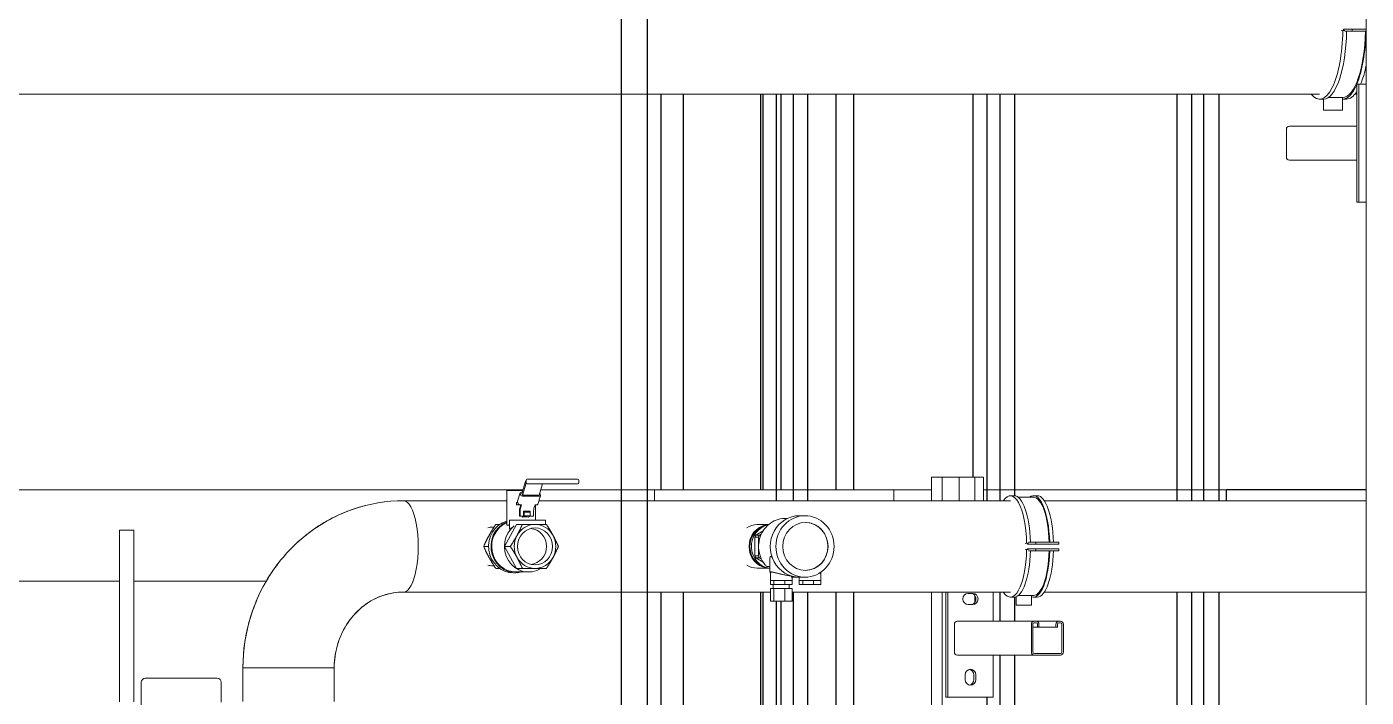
# Model space of a CAD drawing. Header units: millimetres. Extents: x -4172 to 126100, y -2 to 142133.
# Drawn here: x 62698 to 64375, y 43850 to 44690 of the extents above; entities that cross this region are included whole.
import ezdxf

# ---------------------------------------------------------------- set-up
doc = ezdxf.new("R2010")
doc.units = ezdxf.units.MM
doc.header["$LTSCALE"] = 100
doc.layers.add('P_Biomass (BM)', color=150, linetype='Continuous', lineweight=18, true_color=0x007fff)
doc.layers.add('P_Cable Ducts (CD)', color=30, linetype='Continuous', lineweight=18, true_color=0xff7f00)
doc.layers.add('Visible', color=7, linetype='Continuous', lineweight=25)

msp = doc.modelspace()

# ---------------------------------------------------------------- linework, layer by layer
at = {"layer": 'P_Biomass (BM)'}
for p, q in [((64375.35, 44825.58), (64375.35, 42931.58)), ((64344.05, 44685.39), (64346.09, 44685.07)), ((64346.09, 44685.07), (64348.45, 44685.07)), ((64347.81, 44685.17), (64347.01, 44685.3)), ((64357.8, 44686.58), (64347.03, 44686.58)), ((64348.44, 44684.08), (64357.8, 44684.08)), ((64375.35, 44686.58), (64357.8, 44686.58)), ((64357.8, 44684.08), (64357.8, 44686.58)), ((64357.8, 44684.08), (64375.35, 44684.08)), ((64365.99, 44617.83), (64363.42, 44617.83)), ((64363.42, 44469.83), (64363.42, 44617.83)), ((64365.99, 44617.83), (64375.35, 44617.83)), ((64365.99, 44469.83), (64365.99, 44617.83)), ((62200.3, 44605.43), (64317.06, 44605.43)), ((64321.8, 44599.08), (64317.06, 44599.08)), ((64321.87, 44599.08), (64321.87, 44585.08)), ((64327.87, 44601.08), (64345.87, 44601.08)), ((64345.87, 44601.08), (64345.87, 44585.08)), ((64345.95, 44601.08), (64345.87, 44601.08)), ((64350.68, 44599.08), (64345.95, 44599.08)), ((64361.38, 44605.43), (64363.42, 44605.43)), ((64345.87, 44585.08), (64321.87, 44585.08)), ((64275.37, 44526.58), (64275.37, 44561.08)), ((64363.42, 44565.08), (64279.16, 44565.08)), ((64363.42, 44522.58), (64279.16, 44522.58)), ((64365.99, 44469.83), (64363.42, 44469.83)), ((64375.35, 44469.83), (64365.99, 44469.83)), ((63318.21, 44105.46), (63322.94, 44120.22)), ((63323.53, 44118.98), (63323.53, 44121.98)), ((63324.95, 44123.48), (63367.18, 44123.48)), ((63388.02, 44123.48), (63367.18, 44123.48)), ((63389.52, 44118.98), (63389.52, 44121.98)), ((63830.97, 44125.58), (63831.18, 44125.58)), ((63830.97, 44096.23), (63830.97, 44125.58)), ((63842.26, 44125.58), (63831.18, 44125.58)), ((63842.26, 44125.58), (63844.62, 44125.58)), ((63844.62, 44125.58), (63844.83, 44125.58)), ((63844.62, 44125.58), (63844.62, 44096.23)), ((63855.91, 44125.58), (63844.83, 44125.58)), ((63855.91, 44125.58), (63860.98, 44125.58)), ((63862.97, 44125.58), (63860.98, 44125.58)), ((63862.97, 44125.58), (63865.69, 44125.58)), ((63880.65, 44125.58), (63865.69, 44125.58)), ((63865.69, 44125.58), (63865.69, 44096.23)), ((63883.19, 44125.58), (63880.65, 44125.58)), ((63885.47, 44125.58), (63883.19, 44125.58)), ((63886.59, 44125.58), (63885.47, 44125.58)), ((63885.47, 44125.58), (63885.47, 44096.23)), ((63886.59, 44125.58), (63891.67, 44125.58)), ((63893.65, 44125.58), (63891.67, 44125.58)), ((63893.65, 44125.58), (63896.37, 44125.58)), ((63896.37, 44125.58), (63896.37, 44096.23)), ((63319.37, 44109.08), (63299.23, 44109.08)), ((63299.23, 44109.08), (63299.23, 44066.16)), ((63312.78, 44095.67), (63316.19, 44106.28)), ((63317.11, 44102.99), (63316.2, 44105.82)), ((63318.66, 44106.88), (63317.28, 44106.88)), ((63318.21, 44105.46), (63318.89, 44103.34)), ((63318.89, 44103.34), (63323.63, 44118.1)), ((63318.89, 44103.34), (63339.72, 44103.34)), ((63367.18, 44117.48), (63324.95, 44117.48)), ((63339.72, 44103.34), (63344.26, 44117.48)), ((63341.73, 44102.99), (63340.82, 44105.82)), ((63367.18, 44117.48), (63388.02, 44117.48)), ((63170.1, 44096.23), (63299.23, 44096.23)), ((63311.39, 44090.98), (63311.39, 44093.98)), ((63311.39, 44093.98), (63313.19, 44093.98)), ((63311.39, 44090.98), (63314.12, 44090.98)), ((63312.79, 44095.21), (63313.7, 44092.38)), ((63314.12, 44090.98), (63316.81, 44090.98)), ((63317.83, 44091.32), (63315.46, 44091.32)), ((63316.92, 44091.32), (63315.93, 44088.24)), ((63317.83, 44091.32), (63316.39, 44086.83)), ((63340.65, 44101.93), (63318.87, 44101.93)), ((63334.88, 44091.32), (63333.43, 44086.83)), ((63334.77, 44090.98), (63334.95, 44090.98)), ((63337.24, 44091.32), (63334.88, 44091.32)), ((63335.23, 44091.04), (63335.23, 44072.08)), ((63338.33, 44091.92), (63341.74, 44102.53)), ((63339.71, 44096.23), (63929.87, 44096.23)), ((63934.6, 44102.58), (63929.87, 44102.58)), ((63958.75, 44100.58), (63939.68, 44100.58)), ((63963.49, 44102.58), (63958.75, 44102.58)), ((63972.38, 44096.23), (64375.35, 44096.23)), ((63308.71, 44072.08), (63302.76, 44072.08)), ((63302.76, 44061.05), (63302.76, 44072.08)), ((63308.71, 44072.08), (63344.69, 44072.08)), ((63315.27, 44083.29), (63315.27, 44077.05)), ((63315.92, 44077.05), (63315.27, 44077.05)), ((63315.92, 44083.29), (63315.92, 44077.05)), ((63315.92, 44077.05), (63320.18, 44077.05)), ((63319.08, 44075.87), (63321.12, 44077.3)), ((63319.08, 44077.05), (63319.08, 44075.87)), ((63320.18, 44083.29), (63320.18, 44077.05)), ((63328.7, 44083.29), (63320.18, 44083.29)), ((63321.12, 44081.98), (63320.18, 44081.98)), ((63321.12, 44081.98), (63328.7, 44081.98)), ((63321.12, 44077.3), (63321.12, 44081.98)), ((63321.12, 44077.3), (63328.7, 44077.3)), ((63326.65, 44075.87), (63328.7, 44077.3)), ((63328.06, 44083.29), (63328.06, 44081.98)), ((63328.33, 44077.05), (63328.7, 44077.05)), ((63328.7, 44077.05), (63328.7, 44083.29)), ((63328.7, 44077.3), (63328.7, 44081.98)), ((63328.7, 44077.05), (63332.96, 44077.05)), ((63332.96, 44083.29), (63332.96, 44077.05)), ((63347.75, 44072.08), (63344.69, 44072.08)), ((63347.75, 44066.58), (63347.75, 44072.08)), ((63647.11, 44074.08), (63650.77, 44074.18)), ((63665.68, 44077.55), (63672.74, 44077.55)), ((62832.49, 44059.33), (62814.49, 44059.33)), ((62814.49, 43844.61), (62814.49, 44059.33)), ((62832.49, 43844.61), (62832.49, 44059.33)), ((63281.55, 44063.23), (63283.32, 44063.23)), ((63290.48, 44066.58), (63285.48, 44066.58)), ((63311.66, 44066.58), (63296.63, 44039.08)), ((63311.66, 44066.58), (63318.9, 44066.58)), ((63620.35, 44058.75), (63611.25, 44053.21)), ((63615.75, 44053.21), (63611.25, 44053.21)), ((63613.02, 44066.33), (63626.21, 44066.33)), ((63618.04, 44054.61), (63615.75, 44053.21)), ((63276.5, 44039.08), (63270.44, 44039.08)), ((63296.63, 44039.08), (63311.66, 44011.58)), ((63296.63, 44039.08), (63303.87, 44039.08)), ((63609.86, 44050.66), (63614.36, 44050.66)), ((63609.86, 44050.66), (63609.86, 44027.5)), ((63614.36, 44050.66), (63614.36, 44027.5)), ((63948.18, 44042.67), (63950.22, 44043.07)), ((63950.22, 44043.07), (63952.59, 44043.07)), ((63951.94, 44042.94), (63951.14, 44042.78)), ((63961.78, 44042.08), (63951.16, 44042.08)), ((63952.55, 44044.58), (63961.78, 44044.58)), ((63961.78, 44044.58), (63961.78, 44042.08)), ((63961.78, 44044.58), (63990.66, 44044.58)), ((63961.78, 44042.08), (63990.66, 44042.08)), ((63990.66, 44042.08), (63990.66, 44044.58)), ((63614.36, 44027.5), (63609.86, 44027.5)), ((63611.25, 44024.95), (63615.75, 44024.95)), ((63611.25, 44024.95), (63620.35, 44019.41)), ((63615.75, 44024.95), (63618.04, 44023.55)), ((63628.88, 44024.88), (63628.88, 44006.96)), ((63948.18, 44035.49), (63950.22, 44035.09)), ((63950.22, 44035.09), (63952.59, 44035.09)), ((63951.94, 44035.22), (63951.14, 44035.37)), ((63961.78, 44036.08), (63951.16, 44036.08)), ((63952.55, 44033.58), (63961.78, 44033.58)), ((63961.78, 44033.58), (63961.78, 44036.08)), ((63961.78, 44036.08), (63990.66, 44036.08)), ((63961.78, 44033.58), (63990.66, 44033.58)), ((63990.66, 44036.08), (63990.66, 44033.58)), ((63281.55, 44014.93), (63283.32, 44014.93)), ((63290.48, 44011.58), (63285.48, 44011.58)), ((63307.76, 44006.08), (63310.81, 44006.08)), ((63310.81, 44007.08), (63326.7, 44007.08)), ((63311.66, 44011.58), (63318.9, 44011.58)), ((63613.02, 44011.83), (63626.21, 44011.83)), ((63624.59, 44014.08), (63624.75, 44014.08)), ((63629.47, 44006.76), (63629.47, 43996.58)), ((63692.46, 44006.34), (63692.46, 43996.58)), ((63693.05, 44007.14), (63693.05, 44006.96)), ((63629.47, 43996.58), (63629.38, 43996.58)), ((63629.38, 43996.58), (63629.38, 43991.58)), ((63633.83, 43991.58), (63629.38, 43991.58)), ((63633.83, 43986.58), (63629.38, 43986.58)), ((63629.38, 43986.58), (63629.38, 43970.58)), ((63629.47, 43996.58), (63633.59, 43996.58)), ((63632.97, 43991.58), (63632.97, 43986.58)), ((63633.83, 43996.58), (63633.59, 43996.58)), ((63634.56, 43996.58), (63633.83, 43996.58)), ((63633.83, 43996.58), (63633.83, 43991.58)), ((63647.42, 43991.58), (63633.83, 43991.58)), ((63647.42, 43986.58), (63633.83, 43986.58)), ((63633.83, 43986.58), (63633.83, 43970.58)), ((63634.56, 43996.58), (63646.69, 43996.58)), ((63647.42, 43996.58), (63646.69, 43996.58)), ((63647.91, 43996.58), (63647.42, 43996.58)), ((63647.42, 43996.58), (63647.42, 43991.58)), ((63656.56, 43991.58), (63647.42, 43991.58)), ((63656.56, 43986.58), (63647.42, 43986.58)), ((63647.42, 43986.58), (63647.42, 43970.58)), ((63647.91, 43996.58), (63656.07, 43996.58)), ((63652.97, 43991.58), (63652.97, 43986.58)), ((63656.01, 44001.88), (63656.01, 44000.58)), ((63657.51, 44000.58), (63656.01, 44000.58)), ((63656.56, 43996.58), (63656.07, 43996.58)), ((63656.47, 44000.58), (63656.47, 43996.58)), ((63656.56, 43996.58), (63656.56, 43991.58)), ((63656.56, 43986.58), (63656.56, 43970.58)), ((63657.51, 44001.59), (63657.51, 44000.58)), ((63657.51, 44000.58), (63669.23, 44000.58)), ((63665.46, 43996.58), (63665.37, 43996.58)), ((63665.37, 43996.58), (63665.37, 43991.58)), ((63669.82, 43991.58), (63665.37, 43991.58)), ((63665.46, 44000.58), (63665.46, 43996.58)), ((63665.46, 43996.58), (63669.58, 43996.58)), ((63665.68, 44000.61), (63672.74, 44000.61)), ((63669.23, 44000.61), (63669.23, 44000.58)), ((63670.73, 44000.58), (63669.23, 44000.58)), ((63669.82, 43996.58), (63669.58, 43996.58)), ((63670.55, 43996.58), (63669.82, 43996.58)), ((63669.82, 43996.58), (63669.82, 43991.58)), ((63683.41, 43991.58), (63669.82, 43991.58)), ((63670.55, 43996.58), (63682.68, 43996.58)), ((63670.73, 44000.61), (63670.73, 44000.58)), ((63683.41, 43996.58), (63682.68, 43996.58)), ((63683.9, 43996.58), (63683.41, 43996.58)), ((63683.41, 43996.58), (63683.41, 43991.58)), ((63692.55, 43991.58), (63683.41, 43991.58)), ((63683.9, 43996.58), (63692.06, 43996.58)), ((63692.55, 43996.58), (63692.06, 43996.58)), ((63692.55, 43996.58), (63692.55, 43991.58)), ((63170.1, 43981.93), (63629.38, 43981.93)), ((63633.83, 43970.58), (63629.38, 43970.58)), ((63647.42, 43970.58), (63633.83, 43970.58)), ((63656.56, 43970.58), (63647.42, 43970.58)), ((63656.56, 43981.93), (63929.87, 43981.93)), ((63830.97, 42931.58), (63830.97, 43981.93)), ((63844.62, 43981.93), (63844.62, 42931.58)), ((63848.91, 43981.93), (63848.91, 43850.33)), ((63851.48, 43981.93), (63851.48, 43850.33)), ((63877.05, 43980.33), (63882.73, 43980.33)), ((63885.47, 43977.52), (63885.47, 43969.14)), ((63908.3, 43945.58), (63908.3, 43981.93)), ((63929.87, 43975.58), (63934.6, 43975.58)), ((63937.18, 43976.09), (63937.18, 43965.58)), ((63939.68, 43977.58), (63956.18, 43977.58)), ((63956.18, 43977.58), (63956.18, 43965.58)), ((63956.18, 43977.58), (63958.75, 43977.58)), ((63958.75, 43975.58), (63963.49, 43975.58)), ((63972.38, 43981.93), (64375.35, 43981.93)), ((63882.73, 43966.33), (63877.05, 43966.33)), ((63956.18, 43965.58), (63937.18, 43965.58)), ((63859.76, 43907.08), (63859.76, 43941.58)), ((63863.55, 43945.58), (63959.88, 43945.58)), ((63956.1, 43941.58), (63956.1, 43907.08)), ((63957.99, 43907.08), (63957.99, 43941.58)), ((63957.99, 43938.08), (63963.77, 43938.08)), ((63961.87, 43945.58), (63959.88, 43945.58)), ((63959.88, 43943.58), (63961.87, 43943.58)), ((63961.87, 43945.58), (63990.57, 43945.58)), ((63963.77, 43941.58), (63963.77, 43938.08)), ((63963.77, 43938.08), (63965.66, 43938.08)), ((63965.66, 43938.08), (63965.66, 43941.58)), ((63965.66, 43938.08), (63986.78, 43938.08)), ((63986.78, 43941.58), (63986.78, 43938.08)), ((63986.78, 43938.08), (63988.67, 43938.08)), ((63988.67, 43938.08), (63988.67, 43941.58)), ((63992.56, 43945.58), (63990.57, 43945.58)), ((63990.57, 43943.58), (63992.56, 43943.58)), ((63994.45, 43941.58), (63994.45, 43907.08)), ((63996.34, 43907.08), (63996.34, 43941.58)), ((63863.55, 43903.08), (63959.88, 43903.08)), ((63908.3, 43850.33), (63908.3, 43903.08)), ((63992.56, 43905.08), (63959.88, 43905.08)), ((63959.88, 43903.08), (63992.56, 43903.08)), ((62969, 43845.08), (62969, 43887.08)), ((62969, 43887.08), (63083.3, 43887.08)), ((63083.3, 43845.08), (63083.3, 43887.08)), ((62841.79, 43834.58), (62841.79, 43869.08)), ((62846.79, 43874.08), (62936.79, 43874.08)), ((62941.79, 43844.08), (62941.79, 43869.08)), ((63873.26, 43872.33), (63873.26, 43878.33)), ((63883.95, 43872.33), (63883.95, 43878.33)), ((63886.52, 43878.33), (63886.52, 43872.33)), ((63848.91, 43850.33), (63851.48, 43850.33)), ((63851.48, 43850.33), (63908.3, 43850.33))]:
    msp.add_line(p, q, dxfattribs=at)
for centre, radius, start, end in [((63388.02, 44121.98), 1.5, 0, 90), ((63388.02, 44118.98), 1.5, 270, 0), ((62846.79, 43869.08), 5, 90, 180), ((62936.79, 43869.08), 5, 0, 90)]:
    msp.add_arc(centre, radius, start, end, dxfattribs=at)
for centre, major_axis, ratio, start_param, end_param in [((64317.06, 44689.58), (0, -90.5), 0.3211089, 5.9063511, 7.8041901), ((64321.8, 44689.58), (0, -90.5), 0.3211089, 0, 1.5099854), ((64345.95, 44689.58), (0, -88.5), 0.3211089, 0, 1.5086094), ((64319.43, 44689.58), (0, -86), 0.3211089, 1.5210048, 1.5359055), ((64345.95, 44689.58), (0, 90.5), 0.3211089, 3.7969705, 4.651578), ((64350.68, 44689.58), (0, 90.5), 0.3211089, 3.7969705, 4.1553402), ((64345.95, 44689.58), (0, -90.5), 0.3211089, 6.2806117, 6.9283171), ((64350.68, 44689.58), (0, -90.5), 0.3211089, 0, 0.4537729), ((64279.16, 44561.08), (0, 4), 0.9470423, 0, 1.5707963), ((64279.16, 44526.58), (0, -4), 0.9470423, 4.712389, 6.2831853), ((63324.31, 44115.98), (0, 6), 0.3211089, 0.4158727, 0.7853982), ((63324.95, 44121.98), (0, 1.5), 0.9470423, 0, 1.5707963), ((63317.62, 44105.82), (-1.43, 0.46), 0.66966, 5.1595109, 6.7303072), ((63324.95, 44118.98), (0, -1.5), 0.9470423, 4.712389, 6.2831853), ((63324.31, 44115.98), (0, 3), 0.3211089, 0.6946139, 0.7853982), ((63339.4, 44105.82), (-1.43, 0.46), 0.66966, 3.5887146, 3.9252972), ((63929.87, 44039.08), (0, 63.5), 0.3211089, 4.7752285, 6.7342121), ((63958.75, 44039.08), (0, 63.5), 0.3211089, 4.7991118, 6.5348311), ((63170.1, 44039.08), (0, -57.15), 0.3211089, 0, 3.1415927), ((63314.21, 44095.21), (-1.43, 0.46), 0.66966, 0, 0.4471219), ((63315.12, 44092.38), (-1.43, 0.46), 0.66966, 0.4471219, 2.0179183), ((63314.12, 44096.98), (0, -6), 0.3211089, 0, 0.384756), ((63317.52, 44083.29), (0, -7), 0.3211089, 3.9269908, 4.712389), ((63317.52, 44083.29), (0, -5), 0.3211089, 3.9269908, 4.712389), ((63318.53, 44102.99), (1.43, -0.46), 0.66966, 3.5887146, 5.1595109), ((63334.57, 44083.29), (0, -5), 0.3211089, 3.9269908, 4.712389), ((63334.95, 44096.98), (0, -6), 0.3211089, 0, 0.3398369), ((63336.9, 44092.38), (1.43, -0.46), 0.66966, 5.1595109, 6.2831853), ((63340.31, 44102.99), (1.43, -0.46), 0.66966, 5.1595109, 6.7303072), ((63934.6, 44039.08), (0, 63.5), 0.3211089, 4.7991118, 6.2831853), ((63958.75, 44039.08), (0, 61.5), 0.3211089, 4.8019395, 6.2831853), ((63963.49, 44039.08), (0, 63.5), 0.3211089, 4.7991118, 6.2831853), ((63307.76, 44039.08), (0, 33), 0.9470423, 0.2763566, 3.1415927), ((63310.81, 44039.08), (0, 33), 0.9470423, 0.3795063, 3.3884016), ((63317.23, 44071.91), (18, 1.36), 0.2121758, 1.0037289, 1.4519151), ((63665.68, 44039.08), (0, 38.47), 0.9470423, 0, 3.1415927), ((63281.55, 44039.08), (0, 24.15), 0.9470423, 0, 0.2536387), ((63310.81, 44039.08), (0, 32), 0.9470423, 0.3920015, 3.1415927), ((63326.7, 44039.08), (0, -32), 0.9470423, 3.7773039, 6.8199355), ((63334.73, 44039.08), (0, 27.5), 0.9470423, 0, 1.0471976), ((63327.86, 44039.08), (0, -22.49), 0.9470423, 0.0679058, 3.0736868), ((63334.73, 44039.08), (0, 27.5), 0.9470423, 5.2359878, 6.2831853), ((63613.02, 44039.08), (0, 27.25), 0.9470423, 0, 0.5396589), ((63628.43, 44039.08), (0, 27.25), 0.9470423, 0.1609849, 2.9806077), ((63629.72, 44039.08), (0, 27.5), 0.9470423, 0.0989941, 3.1094463), ((63631.64, 44039.08), (0, 27.5), 0.9470423, 0.1902776, 3.0352738), ((63631.64, 44039.08), (0, -25.75), 0.9470423, 4.131567, 4.2460134), ((63636.14, 44039.08), (0, -25.75), 0.9470423, 4.131567, 4.2460134), ((63673.02, 44039.08), (0, -30), 0.9470423, 0.0755512, 3.0660414), ((63334.73, 44039.08), (0, -27.5), 0.9470423, 4.1887902, 5.2359878), ((63334.73, 44039.08), (0, 27.5), 0.9470423, 4.1887902, 5.2359878), ((63932.24, 44039.08), (0, 59), 0.3211089, 4.7632584, 4.7752285), ((63334.73, 44039.08), (0, -27.5), 0.9470423, 5.2359878, 6.2831853), ((63334.73, 44039.08), (0, -27.5), 0.9470423, 0, 1.0471976), ((63631.64, 44039.08), (0, -25.75), 0.9470423, 5.1787645, 5.293211), ((63636.14, 44039.08), (0, -25.75), 0.9470423, 5.1787645, 5.293211), ((63929.87, 44039.08), (0, -63.5), 0.3211089, 5.8321585, 7.7911421), ((63934.6, 44039.08), (0, -63.5), 0.3211089, 0, 1.4840735), ((63932.24, 44039.08), (0, -59), 0.3211089, 1.5079568, 1.5199269), ((63958.75, 44039.08), (0, -63.5), 0.3211089, 6.1565728, 7.7672588), ((63958.75, 44039.08), (0, -61.5), 0.3211089, 0, 1.4812458), ((63963.49, 44039.08), (0, -63.5), 0.3211089, 0, 1.4840735), ((63281.55, 44039.08), (0, -24.15), 0.9470423, 6.0295466, 6.2831853), ((63613.02, 44039.08), (0, -27.25), 0.9470423, 5.7435264, 6.2831853), ((63665.75, 44101.58), (2.72, 99.97), 0.9469702, 2.9761439, 3.0620679), ((63663.37, 44101.58), (0, -100), 0.9470423, 6.2053565, 6.2109147), ((63877.05, 43973.33), (0, -7), 0.9470423, 3.1415927, 6.2831853), ((63880.16, 43973.33), (0, -7), 0.9470423, 0, 3.1415927), ((63882.73, 43973.33), (0, 7), 0.9470423, 3.1415927, 6.2831853), ((63863.55, 43941.58), (0, 4), 0.9470423, 0, 1.5707963), ((63959.88, 43941.58), (0, 4), 0.9470423, 0, 1.5707963), ((63959.88, 43941.58), (0, 2), 0.9470423, 0, 1.5707963), ((63961.87, 43941.58), (0, 4), 0.9470423, 4.712389, 6.2831853), ((63961.87, 43941.58), (0, 2), 0.9470423, 4.712389, 6.2831853), ((63990.57, 43941.58), (0, 4), 0.9470423, 0, 1.5707963), ((63990.57, 43941.58), (0, 2), 0.9470423, 0, 1.5707963), ((63992.56, 43941.58), (0, 4), 0.9470423, 4.712389, 6.2831853), ((63992.56, 43941.58), (0, 2), 0.9470423, 4.712389, 6.2831853), ((63863.55, 43907.08), (0, -4), 0.9470423, 4.712389, 6.2831853), ((63959.88, 43907.08), (0, -4), 0.9470423, 4.712389, 6.2831853), ((63959.88, 43907.08), (0, -2), 0.9470423, 4.712389, 6.2831853), ((63992.56, 43907.08), (0, -4), 0.9470423, 0, 1.5707963), ((63992.56, 43907.08), (0, -2), 0.9470423, 0, 1.5707963), ((63879.89, 43878.33), (0, 7), 0.9470423, 4.712389, 7.8539816), ((63879.89, 43872.33), (0, -7), 0.9470423, 4.712389, 7.8539816), ((63877.32, 43878.33), (0, 7), 0.9470423, 4.712389, 6.0882007), ((63877.32, 43872.33), (0, -7), 0.9470423, 0.1949846, 1.5707963)]:
    msp.add_ellipse(centre, major_axis=major_axis, ratio=ratio, start_param=start_param, end_param=end_param, dxfattribs=at)
for centre, major_axis in [((63672.74, 44039.08), (0, -38.47)), ((63334.73, 44039.08), (0, 23.16)), ((63673.21, 44039.08), (0, -29.99))]:
    msp.add_ellipse(centre, major_axis=major_axis, ratio=0.9470423, dxfattribs=at)
for points, knots in [([(62969, 43887.08), (62969, 43908.66), (62972.23, 43930.25), (62984.92, 43971.47), (62994.37, 43991.1), (63018.76, 44026.54), (63033.69, 44042.34), (63067.72, 44068.45), (63086.82, 44078.75), (63127.27, 44092.63), (63148.61, 44096.21), (63170, 44096.23), (63170.05, 44096.23), (63170.1, 44096.23)], [4.712389, 4.712389, 4.712389, 4.712389, 5.0265482, 5.0265482, 5.3407075, 5.3407075, 5.6548668, 5.6548668, 5.969026, 5.969026, 6.2824441, 6.2824441, 6.2831853, 6.2831853, 6.2831853, 6.2831853]), ([(63170.1, 44096.23), (63148.88, 44096.23), (63127.67, 44092.7), (63087.35, 44078.99), (63068.27, 44068.77), (63034.19, 44042.81), (63019.2, 44027.06), (62994.7, 43991.7), (62985.19, 43972.1), (62972.37, 43930.93), (62969.07, 43909.35), (62969, 43887.54), (62969, 43887.31), (62969, 43887.08)], [3.1415927, 3.1415927, 3.1415927, 3.1415927, 3.4531751, 3.4531751, 3.7665646, 3.7665646, 4.0807239, 4.0807239, 4.3948831, 4.3948831, 4.7090424, 4.7090424, 4.712389, 4.712389, 4.712389, 4.712389]), ([(63647.11, 44074.08), (63643.57, 44073.98), (63640.05, 44073.29), (63633.38, 44070.79), (63630.24, 44068.98), (63624.65, 44064.41), (63622.2, 44061.65), (63618.24, 44055.45), (63616.74, 44052.01), (63614.83, 44044.8), (63614.44, 44041.02), (63614.81, 44033.53), (63615.57, 44029.81), (63618.18, 44022.82), (63620.03, 44019.54), (63623.04, 44015.76), (63623.8, 44014.9), (63624.59, 44014.08)], [3.1673335, 3.1673335, 3.1673335, 3.1673335, 3.4829803, 3.4829803, 3.7997707, 3.7997707, 4.1190071, 4.1190071, 4.4407572, 4.4407572, 4.7641675, 4.7641675, 5.0880158, 5.0880158, 5.4110155, 5.4110155, 5.5111734, 5.5111734, 5.5111734, 5.5111734]), ([(63302.76, 44066.1), (63302.45, 44066), (63302.15, 44065.91), (63301.58, 44065.75), (63301.31, 44065.68), (63300.92, 44065.61), (63300.79, 44065.59), (63300.56, 44065.56), (63300.46, 44065.55), (63300.3, 44065.54), (63300.24, 44065.54), (63300.18, 44065.54), (63299.81, 44065.54), (63299.53, 44065.62), (63299.28, 44065.87), (63299.23, 44066), (63299.23, 44066.16)], [-17.275198, -17.275198, -17.275198, -17.275198, -17.1128589, -17.1128589, -16.9430395, -16.9430395, -16.8479196, -16.8479196, -16.7677188, -16.7677188, -16.7122811, -16.7122811, -16.7122811, -16.3632847, -16.3632847, -16.1370662, -16.1370662, -16.1370662, -16.1370662]), ([(63308.71, 44064.83), (63308.13, 44064.38), (63307.49, 44063.87), (63306.22, 44062.88), (63305.6, 44062.39), (63304.63, 44061.66), (63304.2, 44061.36), (63303.66, 44061.03), (63303.49, 44060.95), (63303.21, 44060.83), (63303.09, 44060.8), (63303, 44060.8), (63302.91, 44060.8), (63302.84, 44060.83), (63302.78, 44060.93), (63302.76, 44060.99), (63302.76, 44061.05)], [-0.79507583, -0.79507583, -0.79507583, -0.79507583, -0.56860983, -0.56860983, -0.34214383, -0.34214383, -0.17107191, -0.17107191, -0.08553596, -0.08553596, 0, 0, 0, 0.08553596, 0.08553596, 0.14675326, 0.14675326, 0.14675326, 0.14675326]), ([(63628.88, 44024.88), (63628.88, 44025.42), (63628.94, 44026), (63629.28, 44026.54), (63629.45, 44026.64), (63629.91, 44026.56), (63630.16, 44026.39), (63630.83, 44025.81), (63631.26, 44025.31), (63631.8, 44024.66), (63631.9, 44024.54), (63632, 44024.42)], [0.7085407, 0.7085407, 0.7085407, 0.7085407, 1.0618924, 1.0618924, 1.2866737, 1.2866737, 1.4984929, 1.4984929, 1.7892436, 1.7892436, 1.8523783, 1.8523783, 1.8523783, 1.8523783]), ([(63629.47, 44006.34), (63629.09, 44006.59), (63628.88, 44006.8), (63628.87, 44007.13), (63629.14, 44007.22), (63630.28, 44007.2), (63631.19, 44007.08), (63633.57, 44006.61), (63635.05, 44006.27), (63638.39, 44005.47), (63640.23, 44005.02), (63643.92, 44004.16), (63645.75, 44003.76), (63647.48, 44003.4)], [-3.1346975, -3.1346975, -3.1346975, -3.1346975, -2.7249719, -2.7249719, -2.2374266, -2.2374266, -1.7027674, -1.7027674, -1.1397398, -1.1397398, -0.5606326, -0.5606326, 0, 0, 0, 0]), ([(63629.47, 44006.76), (63629.47, 44006.92), (63629.73, 44007.01), (63630.73, 44007.01), (63631.63, 44006.89), (63633.98, 44006.44), (63635.43, 44006.11), (63638.45, 44005.4), (63640.23, 44004.97), (63643.84, 44004.14), (63645.68, 44003.73), (63648.9, 44003.08), (63650.5, 44002.78), (63653.21, 44002.31), (63654.33, 44002.14), (63655.46, 44001.97), (63655.78, 44001.92), (63656.01, 44001.88)], [11.9108935, 11.9108935, 11.9108935, 11.9108935, 12.3373292, 12.3373292, 12.8467489, 12.8467489, 13.3561686, 13.3561686, 13.8808839, 13.8808839, 14.4055991, 14.4055991, 14.9194863, 14.9194863, 15.4333734, 15.4333734, 15.6904135, 15.6904135, 15.6904135, 15.6904135]), ([(63689.99, 44005.19), (63690.46, 44005.37), (63690.89, 44005.55), (63692.12, 44006.1), (63692.68, 44006.45), (63693.01, 44006.8), (63693.05, 44006.89), (63693.05, 44006.96)], [-2.37614409, -2.37614409, -2.37614409, -2.37614409, -2.13901841, -2.13901841, -1.60180161, -1.60180161, -1.41131602, -1.41131602, -1.41131602, -1.41131602]), ([(63083.3, 43887.08), (63083.3, 43896.83), (63084.7, 43906.58), (63090.12, 43925.16), (63094.17, 43933.98), (63104.52, 43949.95), (63110.89, 43957.05), (63125.21, 43968.82), (63133.19, 43973.44), (63149.89, 43979.82), (63158.61, 43981.58), (63168.28, 43981.91), (63169.19, 43981.93), (63170.1, 43981.93)], [4.712389, 4.712389, 4.712389, 4.712389, 5.0113675, 5.0113675, 5.3127918, 5.3127918, 5.6220712, 5.6220712, 5.9362305, 5.9362305, 6.2503897, 6.2503897, 6.2831853, 6.2831853, 6.2831853, 6.2831853]), ([(63170.1, 43981.93), (63161.35, 43981.93), (63152.59, 43980.47), (63135.74, 43974.69), (63127.65, 43970.36), (63112.9, 43959.05), (63106.26, 43952.06), (63095.26, 43936.09), (63090.9, 43927.13), (63085.04, 43908.32), (63083.47, 43898.51), (63083.31, 43888.14), (63083.3, 43887.61), (63083.3, 43887.08)], [3.1415927, 3.1415927, 3.1415927, 3.1415927, 3.4557519, 3.4557519, 3.7699112, 3.7699112, 4.0840704, 4.0840704, 4.3943777, 4.3943777, 4.6961295, 4.6961295, 4.712389, 4.712389, 4.712389, 4.712389])]:
    msp.add_open_spline(points, degree=3, knots=knots, dxfattribs=at)
for points, weights in [([(63277.17, 44052.83), (63280.66, 44059.21), (63285.48, 44066.58)], [1.81878765449, 1.81878765449, 1.68820457608]), ([(63318.9, 44066.58), (63315.66, 44059.21), (63312.17, 44052.83)], [1.68820457608, 1.81878765449, 1.81878765449]), ([(63334.73, 44066.58), (63327.75, 44066.58), (63318.9, 44066.58)], [1.81878765449, 1.81878765449, 1.68820457608]), ([(63348.98, 44066.58), (63341.71, 44066.58), (63334.73, 44066.58)], [1.68820457608, 1.81878765449, 1.81878765449]), ([(63357.28, 44052.83), (63353.79, 44059.21), (63348.98, 44066.58)], [1.81878765449, 1.81878765449, 1.68820457608]), ([(63270.44, 44039.08), (63273.68, 44046.45), (63277.17, 44052.83)], [1.68820457608, 1.81878765449, 1.81878765449]), ([(63277.17, 44025.33), (63273.68, 44031.71), (63270.44, 44039.08)], [1.81878765449, 1.81878765449, 1.68820457608]), ([(63312.17, 44052.83), (63308.68, 44046.45), (63303.87, 44039.08)], [1.81878765449, 1.81878765449, 1.68820457608]), ([(63303.87, 44039.08), (63308.68, 44031.71), (63312.17, 44025.33)], [1.68820457608, 1.81878765449, 1.81878765449]), ([(63364.01, 44039.08), (63360.77, 44046.45), (63357.28, 44052.83)], [1.68820457608, 1.81878765449, 1.81878765449]), ([(63357.28, 44025.33), (63360.77, 44031.71), (63364.01, 44039.08)], [1.81878765449, 1.81878765449, 1.68820457608]), ([(63285.48, 44011.58), (63280.66, 44018.95), (63277.17, 44025.33)], [1.68820457608, 1.81878765449, 1.81878765449]), ([(63312.17, 44025.33), (63315.66, 44018.95), (63318.9, 44011.58)], [1.81878765449, 1.81878765449, 1.68820457608]), ([(63348.98, 44011.58), (63353.79, 44018.95), (63357.28, 44025.33)], [1.68820457608, 1.81878765449, 1.81878765449]), ([(63318.9, 44011.58), (63327.75, 44011.58), (63334.73, 44011.58)], [1.68820457608, 1.81878765449, 1.81878765449]), ([(63334.73, 44011.58), (63341.71, 44011.58), (63348.98, 44011.58)], [1.81878765449, 1.81878765449, 1.68820457608]), ([(63624.75, 44014.08), (63626.81, 44014.08), (63628.88, 44014.08)], [1, 1.00001147229, 1.0000173361])]:
    msp.add_rational_spline(points, weights, degree=2, dxfattribs=at)
at = {"layer": 'P_Cable Ducts (CD)'}
for p, q in [((62593.22, 44109.73), (62698.42, 44109.73)), ((62705.96, 44109.73), (62698.42, 44109.73)), ((62705.96, 44109.73), (63319.57, 44109.73)), ((63341.77, 44109.73), (63484.23, 44109.73)), ((63484.23, 44096.23), (63484.23, 44109.73)), ((63556.4, 44109.73), (63484.23, 44109.73)), ((63556.4, 44109.73), (63642.49, 44109.73)), ((63647.7, 44109.73), (63642.49, 44109.73)), ((63647.7, 44109.73), (63668.82, 44109.73)), ((63673.79, 44109.73), (63668.82, 44109.73)), ((63673.79, 44109.73), (63752.22, 44109.73)), ((63783.75, 44109.73), (63752.22, 44109.73)), ((63783.75, 44109.73), (63830.97, 44109.73)), ((63783.75, 44096.23), (63783.75, 44109.73)), ((63896.37, 44109.73), (64200.46, 44109.73)), ((64200.46, 44109.73), (64200.46, 44096.23)), ((62593.22, 43995.43), (62698.42, 43995.43)), ((62705.96, 43995.43), (62698.42, 43995.43)), ((62705.96, 43995.43), (62814.49, 43995.43)), ((62832.49, 43995.43), (62998.08, 43995.43))]:
    msp.add_line(p, q, dxfattribs=at)
at = {"layer": 'Visible'}
for p, q in [((63443.19, 42817.58), (63443.19, 44917.58)), ((63475.3, 44917.58), (63475.3, 42817.58)), ((63492.67, 44109.73), (63492.67, 44605.43)), ((63520.8, 44109.73), (63520.8, 44605.43)), ((63617.23, 44109.73), (63617.23, 44605.43)), ((63620.5, 44109.73), (63620.5, 44605.43)), ((63636.71, 44605.43), (63636.71, 44096.23)), ((63643.02, 44109.73), (63643.02, 44605.43)), ((63658.53, 44096.23), (63658.53, 44605.43)), ((63675.94, 44605.43), (63675.94, 44096.23)), ((63711.93, 44109.73), (63711.93, 44605.43)), ((63733.85, 44109.73), (63733.85, 44605.43)), ((63882.74, 44605.43), (63882.74, 44125.58)), ((63900.83, 44096.23), (63900.83, 44605.43)), ((63916.99, 44096.23), (63916.99, 44605.43)), ((63935.08, 44605.43), (63935.08, 44102.56)), ((64138.16, 44605.43), (64138.16, 44096.23)), ((64156.92, 44096.23), (64156.92, 44605.43)), ((64171.93, 44096.23), (64171.93, 44605.43)), ((64190.69, 44605.43), (64190.69, 44096.23)), ((64375.35, 44109.73), (64200.46, 44109.73)), ((64200.46, 44096.23), (64200.46, 44109.73)), ((63492.67, 43017.58), (63492.67, 43981.93)), ((63520.8, 43017.58), (63520.8, 43981.93)), ((63617.23, 43017.58), (63617.23, 43981.93)), ((63620.5, 43017.58), (63620.5, 43981.93)), ((63636.71, 43970.58), (63636.71, 43017.58)), ((63643.02, 43017.58), (63643.02, 43970.58)), ((63658.53, 43017.58), (63658.53, 43981.93)), ((63675.94, 43981.93), (63675.94, 43017.58)), ((63711.93, 43017.58), (63711.93, 43981.93)), ((63733.85, 43017.58), (63733.85, 43981.93)), ((63916.99, 43945.58), (63916.99, 43981.93)), ((63935.08, 43975.6), (63935.08, 43945.58)), ((64138.16, 43981.93), (64138.16, 43017.58)), ((64156.92, 43017.58), (64156.92, 43981.93)), ((64171.93, 43017.58), (64171.93, 43981.93)), ((64190.69, 43981.93), (64190.69, 43017.58)), ((63916.99, 43017.58), (63916.99, 43903.08)), ((63935.08, 43903.08), (63935.08, 43017.58)), ((63900.83, 43017.58), (63900.83, 43850.33))]:
    msp.add_line(p, q, dxfattribs=at)

doc.saveas('drawing.dxf')
